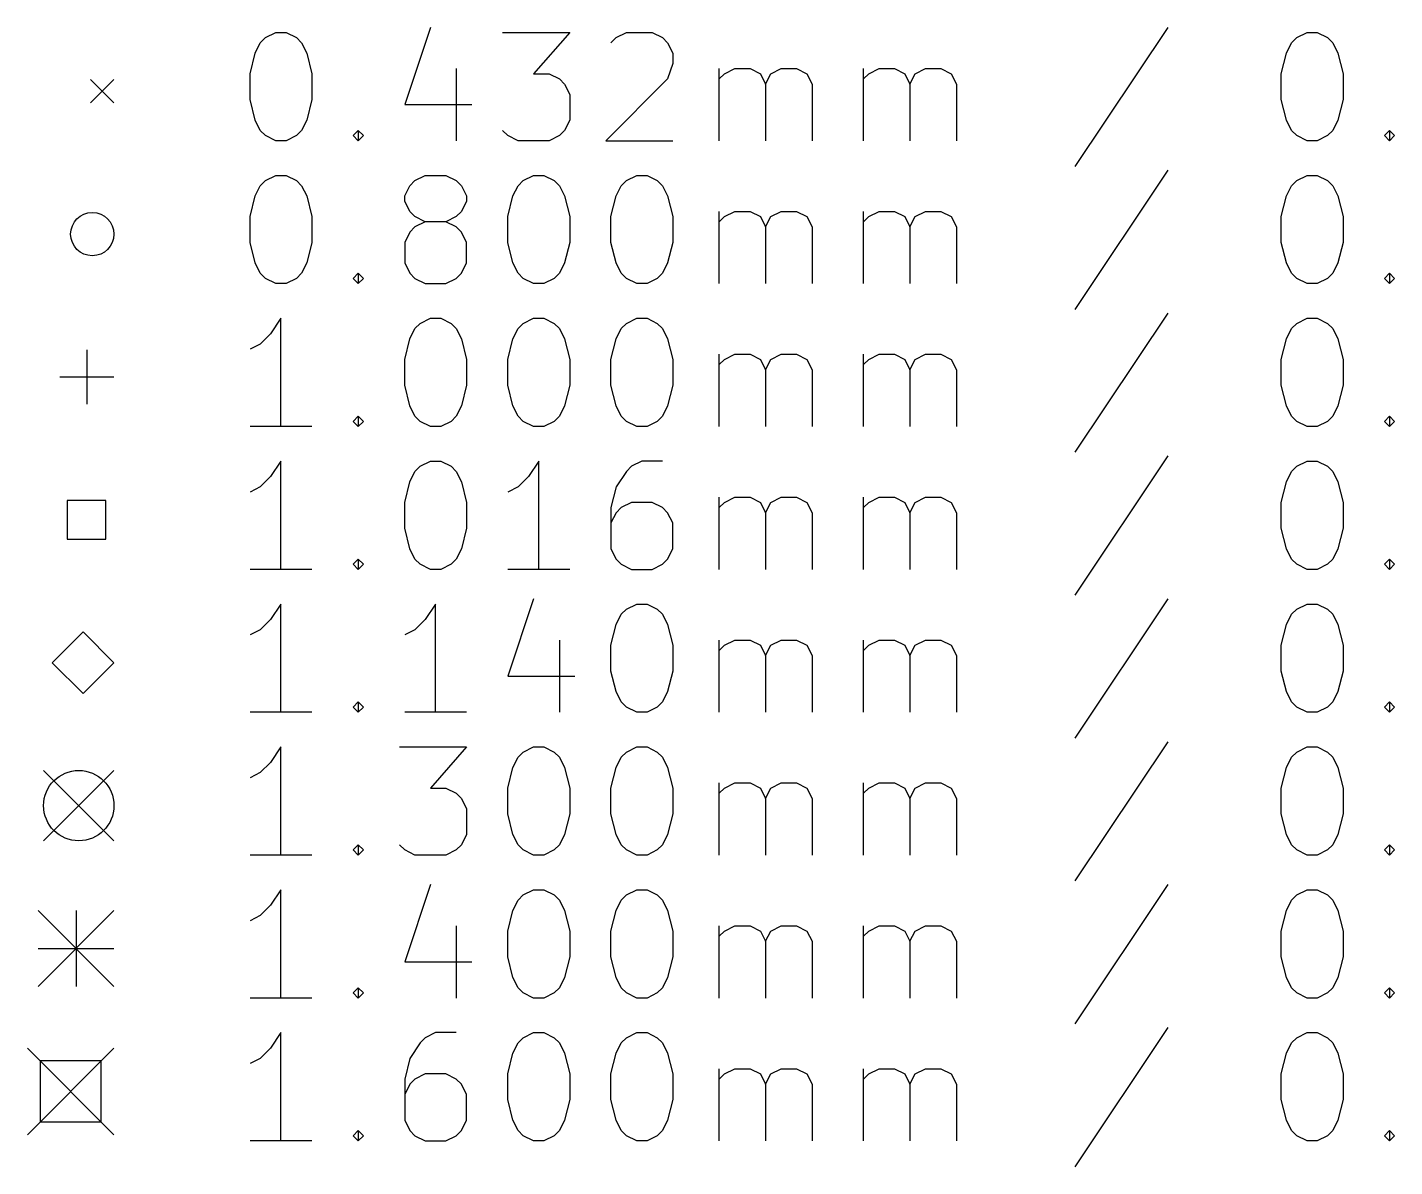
# Model space of a CAD drawing. Extents: x 3 to 18.8, y -15 to -2.7.
# Drawn here: x 3.034 to 4.028, y -14.237 to -13.408 of the extents above; entities that cross this region are included whole.
import ezdxf

# ---------------------------------------------------------------- set-up
doc = ezdxf.new("R2010")
doc.units = 0
doc.header["$MEASUREMENT"] = 0
doc.layers.add('BLACK', color=7, linetype='CONTINUOUS')

msp = doc.modelspace()

# ---------------------------------------------------------------- linework, layer by layer
at = {"layer": 'BLACK', "linetype": 'CONTINUOUS'}
for p, q in [((3.20721, -13.41595), (3.21471, -13.4122)), ((3.21471, -13.4122), (3.22221, -13.4122)), ((3.22221, -13.4122), (3.22971, -13.41595)), ((3.3272, -13.40845), (3.30845, -13.46469)), ((3.37969, -13.4122), (3.42844, -13.4122)), ((3.42844, -13.4122), (3.40219, -13.44219)), ((3.46218, -13.41595), (3.46968, -13.4122)), ((3.46968, -13.4122), (3.48843, -13.4122)), ((3.48843, -13.4122), (3.49593, -13.41595)), ((3.86338, -13.40845), (3.79589, -13.50969)), ((3.95712, -13.41595), (3.96462, -13.4122)), ((3.96462, -13.4122), (3.97212, -13.4122)), ((3.97212, -13.4122), (3.97962, -13.41595)), ((3.19972, -13.4272), (3.20346, -13.4197)), ((3.20346, -13.4197), (3.20721, -13.41595)), ((3.22971, -13.41595), (3.23346, -13.4197)), ((3.23346, -13.4197), (3.23721, -13.4272)), ((3.45843, -13.4197), (3.46218, -13.41595)), ((3.49593, -13.41595), (3.49968, -13.4197)), ((3.49968, -13.4197), (3.50343, -13.4272)), ((3.94962, -13.4272), (3.95337, -13.4197)), ((3.95337, -13.4197), (3.95712, -13.41595)), ((3.97962, -13.41595), (3.98337, -13.4197)), ((3.98337, -13.4197), (3.98712, -13.4272)), ((3.19597, -13.44219), (3.19972, -13.4272)), ((3.23721, -13.4272), (3.24096, -13.44219)), ((3.50343, -13.4272), (3.50343, -13.4347)), ((3.94587, -13.44219), (3.94962, -13.4272)), ((3.98712, -13.4272), (3.99087, -13.44219)), ((3.19597, -13.46094), (3.19597, -13.44219)), ((3.24096, -13.44219), (3.24096, -13.46094)), ((3.34595, -13.43845), (3.34595, -13.49094)), ((3.40219, -13.44219), (3.41344, -13.44219)), ((3.41344, -13.44219), (3.42094, -13.44594)), ((3.50343, -13.4347), (3.49968, -13.44594)), ((3.53717, -13.49094), (3.53717, -13.43845)), ((3.53717, -13.44594), (3.54092, -13.44219)), ((3.54092, -13.44219), (3.54842, -13.43845)), ((3.54842, -13.43845), (3.55967, -13.43845)), ((3.55967, -13.43845), (3.56717, -13.44219)), ((3.56717, -13.44219), (3.57092, -13.44969)), ((3.57092, -13.44969), (3.57467, -13.44219)), ((3.57467, -13.44219), (3.58217, -13.43845)), ((3.58217, -13.43845), (3.59342, -13.43845)), ((3.59342, -13.43845), (3.60092, -13.44219)), ((3.60092, -13.44219), (3.60466, -13.44969)), ((3.64216, -13.49094), (3.64216, -13.43845)), ((3.64216, -13.44594), (3.64591, -13.44219)), ((3.64591, -13.44219), (3.65341, -13.43845)), ((3.65341, -13.43845), (3.66466, -13.43845)), ((3.66466, -13.43845), (3.67216, -13.44219)), ((3.67216, -13.44219), (3.67591, -13.44969)), ((3.67591, -13.44969), (3.67966, -13.44219)), ((3.67966, -13.44219), (3.68715, -13.43845)), ((3.68715, -13.43845), (3.6984, -13.43845)), ((3.6984, -13.43845), (3.7059, -13.44219)), ((3.7059, -13.44219), (3.70965, -13.44969)), ((3.94587, -13.46094), (3.94587, -13.44219)), ((3.99087, -13.44219), (3.99087, -13.46094)), ((3.08005, -13.44642), (3.09705, -13.46342)), ((3.09705, -13.44642), (3.08005, -13.46342)), ((3.42094, -13.44594), (3.42469, -13.44969)), ((3.42469, -13.44969), (3.42844, -13.45719)), ((3.49968, -13.44594), (3.45468, -13.49094)), ((3.57092, -13.44969), (3.57092, -13.49094)), ((3.60466, -13.44969), (3.60466, -13.49094)), ((3.67591, -13.44969), (3.67591, -13.49094)), ((3.70965, -13.44969), (3.70965, -13.49094)), ((3.19972, -13.47594), (3.19597, -13.46094)), ((3.24096, -13.46094), (3.23721, -13.47594)), ((3.42844, -13.45719), (3.42844, -13.47594)), ((3.94962, -13.47594), (3.94587, -13.46094)), ((3.99087, -13.46094), (3.98712, -13.47594)), ((3.30845, -13.46469), (3.3572, -13.46469)), ((3.20346, -13.48344), (3.19972, -13.47594)), ((3.23721, -13.47594), (3.23346, -13.48344)), ((3.42844, -13.47594), (3.42469, -13.48344)), ((3.95337, -13.48344), (3.94962, -13.47594)), ((3.98712, -13.47594), (3.98337, -13.48344)), ((3.20721, -13.48719), (3.20346, -13.48344)), ((3.21471, -13.49094), (3.20721, -13.48719)), ((3.22221, -13.49094), (3.21471, -13.49094)), ((3.22971, -13.48719), (3.22221, -13.49094)), ((3.23346, -13.48344), (3.22971, -13.48719)), ((3.27096, -13.48719), (3.27471, -13.48344)), ((3.27471, -13.49094), (3.27096, -13.48719)), ((3.27471, -13.48344), (3.27846, -13.48719)), ((3.27471, -13.48344), (3.27471, -13.49094)), ((3.27846, -13.48719), (3.27471, -13.49094)), ((3.38344, -13.48719), (3.37969, -13.48344)), ((3.39094, -13.49094), (3.38344, -13.48719)), ((3.41344, -13.49094), (3.39094, -13.49094)), ((3.42094, -13.48719), (3.41344, -13.49094)), ((3.42469, -13.48344), (3.42094, -13.48719)), ((3.45468, -13.49094), (3.50343, -13.49094)), ((3.95712, -13.48719), (3.95337, -13.48344)), ((3.96462, -13.49094), (3.95712, -13.48719)), ((3.97212, -13.49094), (3.96462, -13.49094)), ((3.97962, -13.48719), (3.97212, -13.49094)), ((3.98337, -13.48344), (3.97962, -13.48719)), ((4.02086, -13.48719), (4.02461, -13.48344)), ((4.02461, -13.49094), (4.02086, -13.48719)), ((4.02461, -13.48344), (4.02836, -13.48719)), ((4.02461, -13.48344), (4.02461, -13.49094)), ((4.02836, -13.48719), (4.02461, -13.49094)), ((3.86338, -13.51239), (3.79589, -13.61362)), ((3.20346, -13.52363), (3.20721, -13.51988)), ((3.20721, -13.51988), (3.21471, -13.51614)), ((3.21471, -13.51614), (3.22221, -13.51614)), ((3.22221, -13.51614), (3.22971, -13.51988)), ((3.22971, -13.51988), (3.23346, -13.52363)), ((3.3122, -13.52363), (3.31595, -13.51988)), ((3.31595, -13.51988), (3.32345, -13.51614)), ((3.32345, -13.51614), (3.33845, -13.51614)), ((3.33845, -13.51614), (3.34595, -13.51988)), ((3.34595, -13.51988), (3.3497, -13.52363)), ((3.39094, -13.52363), (3.39469, -13.51988)), ((3.39469, -13.51988), (3.40219, -13.51614)), ((3.40219, -13.51614), (3.40969, -13.51614)), ((3.40969, -13.51614), (3.41719, -13.51988)), ((3.41719, -13.51988), (3.42094, -13.52363)), ((3.46593, -13.52363), (3.46968, -13.51988)), ((3.46968, -13.51988), (3.47718, -13.51614)), ((3.47718, -13.51614), (3.48468, -13.51614)), ((3.48468, -13.51614), (3.49218, -13.51988)), ((3.49218, -13.51988), (3.49593, -13.52363)), ((3.95337, -13.52363), (3.95712, -13.51988)), ((3.95712, -13.51988), (3.96462, -13.51614)), ((3.96462, -13.51614), (3.97212, -13.51614)), ((3.97212, -13.51614), (3.97962, -13.51988)), ((3.97962, -13.51988), (3.98337, -13.52363)), ((3.19597, -13.54613), (3.19972, -13.53113)), ((3.19972, -13.53113), (3.20346, -13.52363)), ((3.23346, -13.52363), (3.23721, -13.53113)), ((3.23721, -13.53113), (3.24096, -13.54613)), ((3.30845, -13.53113), (3.3122, -13.52363)), ((3.30845, -13.53488), (3.30845, -13.53113)), ((3.3497, -13.52363), (3.35345, -13.53113)), ((3.35345, -13.53113), (3.35345, -13.53488)), ((3.38344, -13.54613), (3.38719, -13.53113)), ((3.38719, -13.53113), (3.39094, -13.52363)), ((3.42094, -13.52363), (3.42469, -13.53113)), ((3.42469, -13.53113), (3.42844, -13.54613)), ((3.45843, -13.54613), (3.46218, -13.53113)), ((3.46218, -13.53113), (3.46593, -13.52363)), ((3.49593, -13.52363), (3.49968, -13.53113)), ((3.49968, -13.53113), (3.50343, -13.54613)), ((3.94587, -13.54613), (3.94962, -13.53113)), ((3.94962, -13.53113), (3.95337, -13.52363)), ((3.98337, -13.52363), (3.98712, -13.53113)), ((3.98712, -13.53113), (3.99087, -13.54613)), ((3.3122, -13.54238), (3.30845, -13.53488)), ((3.31595, -13.54613), (3.3122, -13.54238)), ((3.3497, -13.54238), (3.34595, -13.54613)), ((3.35345, -13.53488), (3.3497, -13.54238)), ((3.53717, -13.59488), (3.53717, -13.54238)), ((3.54092, -13.54613), (3.54842, -13.54238)), ((3.54842, -13.54238), (3.55967, -13.54238)), ((3.55967, -13.54238), (3.56717, -13.54613)), ((3.57467, -13.54613), (3.58217, -13.54238)), ((3.58217, -13.54238), (3.59342, -13.54238)), ((3.59342, -13.54238), (3.60092, -13.54613)), ((3.64216, -13.59488), (3.64216, -13.54238)), ((3.64591, -13.54613), (3.65341, -13.54238)), ((3.65341, -13.54238), (3.66466, -13.54238)), ((3.66466, -13.54238), (3.67216, -13.54613)), ((3.67966, -13.54613), (3.68715, -13.54238)), ((3.68715, -13.54238), (3.6984, -13.54238)), ((3.6984, -13.54238), (3.7059, -13.54613)), ((3.19597, -13.56488), (3.19597, -13.54613)), ((3.24096, -13.54613), (3.24096, -13.56488)), ((3.32345, -13.54988), (3.31595, -13.54613)), ((3.32345, -13.54988), (3.31595, -13.55363)), ((3.33845, -13.54988), (3.32345, -13.54988)), ((3.34595, -13.54613), (3.33845, -13.54988)), ((3.34595, -13.55363), (3.33845, -13.54988)), ((3.38344, -13.56488), (3.38344, -13.54613)), ((3.42844, -13.54613), (3.42844, -13.56488)), ((3.45843, -13.56488), (3.45843, -13.54613)), ((3.50343, -13.54613), (3.50343, -13.56488)), ((3.53717, -13.54988), (3.54092, -13.54613)), ((3.56717, -13.54613), (3.57092, -13.55363)), ((3.57092, -13.55363), (3.57467, -13.54613)), ((3.60092, -13.54613), (3.60466, -13.55363)), ((3.64216, -13.54988), (3.64591, -13.54613)), ((3.67216, -13.54613), (3.67591, -13.55363)), ((3.67591, -13.55363), (3.67966, -13.54613)), ((3.7059, -13.54613), (3.70965, -13.55363)), ((3.94587, -13.56488), (3.94587, -13.54613)), ((3.99087, -13.54613), (3.99087, -13.56488)), ((3.3122, -13.55738), (3.30845, -13.56488)), ((3.31595, -13.55363), (3.3122, -13.55738)), ((3.3497, -13.55738), (3.34595, -13.55363)), ((3.35345, -13.56488), (3.3497, -13.55738)), ((3.57092, -13.55363), (3.57092, -13.59488)), ((3.60466, -13.55363), (3.60466, -13.59488)), ((3.67591, -13.55363), (3.67591, -13.59488)), ((3.70965, -13.55363), (3.70965, -13.59488)), ((3.19972, -13.57988), (3.19597, -13.56488)), ((3.24096, -13.56488), (3.23721, -13.57988)), ((3.30845, -13.56488), (3.30845, -13.57988)), ((3.35345, -13.57988), (3.35345, -13.56488)), ((3.38719, -13.57988), (3.38344, -13.56488)), ((3.42844, -13.56488), (3.42469, -13.57988)), ((3.46218, -13.57988), (3.45843, -13.56488)), ((3.50343, -13.56488), (3.49968, -13.57988)), ((3.94962, -13.57988), (3.94587, -13.56488)), ((3.99087, -13.56488), (3.98712, -13.57988)), ((3.20346, -13.58738), (3.19972, -13.57988)), ((3.23721, -13.57988), (3.23346, -13.58738)), ((3.30845, -13.57988), (3.3122, -13.58738)), ((3.3497, -13.58738), (3.35345, -13.57988)), ((3.39094, -13.58738), (3.38719, -13.57988)), ((3.42469, -13.57988), (3.42094, -13.58738)), ((3.46593, -13.58738), (3.46218, -13.57988)), ((3.49968, -13.57988), (3.49593, -13.58738)), ((3.95337, -13.58738), (3.94962, -13.57988)), ((3.98712, -13.57988), (3.98337, -13.58738)), ((3.20721, -13.59113), (3.20346, -13.58738)), ((3.21471, -13.59488), (3.20721, -13.59113)), ((3.22971, -13.59113), (3.22221, -13.59488)), ((3.23346, -13.58738), (3.22971, -13.59113)), ((3.27096, -13.59113), (3.27471, -13.58738)), ((3.27471, -13.59488), (3.27096, -13.59113)), ((3.27471, -13.58738), (3.27846, -13.59113)), ((3.27471, -13.58738), (3.27471, -13.59488)), ((3.27846, -13.59113), (3.27471, -13.59488)), ((3.3122, -13.58738), (3.31595, -13.59113)), ((3.31595, -13.59113), (3.32345, -13.59488)), ((3.33845, -13.59488), (3.34595, -13.59113)), ((3.34595, -13.59113), (3.3497, -13.58738)), ((3.39469, -13.59113), (3.39094, -13.58738)), ((3.40219, -13.59488), (3.39469, -13.59113)), ((3.41719, -13.59113), (3.40969, -13.59488)), ((3.42094, -13.58738), (3.41719, -13.59113)), ((3.46968, -13.59113), (3.46593, -13.58738)), ((3.47718, -13.59488), (3.46968, -13.59113)), ((3.49218, -13.59113), (3.48468, -13.59488)), ((3.49593, -13.58738), (3.49218, -13.59113)), ((3.95712, -13.59113), (3.95337, -13.58738)), ((3.96462, -13.59488), (3.95712, -13.59113)), ((3.97962, -13.59113), (3.97212, -13.59488)), ((3.98337, -13.58738), (3.97962, -13.59113)), ((4.02086, -13.59113), (4.02461, -13.58738)), ((4.02461, -13.59488), (4.02086, -13.59113)), ((4.02461, -13.58738), (4.02836, -13.59113)), ((4.02461, -13.58738), (4.02461, -13.59488)), ((4.02836, -13.59113), (4.02461, -13.59488)), ((3.22221, -13.59488), (3.21471, -13.59488)), ((3.32345, -13.59488), (3.33845, -13.59488)), ((3.40969, -13.59488), (3.40219, -13.59488)), ((3.48468, -13.59488), (3.47718, -13.59488)), ((3.97212, -13.59488), (3.96462, -13.59488)), ((3.21846, -13.62007), (3.21096, -13.63132)), ((3.21846, -13.69881), (3.21846, -13.62007)), ((3.3197, -13.62382), (3.3272, -13.62007)), ((3.3272, -13.62007), (3.3347, -13.62007)), ((3.3347, -13.62007), (3.3422, -13.62382)), ((3.39469, -13.62382), (3.40219, -13.62007)), ((3.40219, -13.62007), (3.40969, -13.62007)), ((3.40969, -13.62007), (3.41719, -13.62382)), ((3.46968, -13.62382), (3.47718, -13.62007)), ((3.47718, -13.62007), (3.48468, -13.62007)), ((3.48468, -13.62007), (3.49218, -13.62382)), ((3.86338, -13.61632), (3.79589, -13.71756)), ((3.95712, -13.62382), (3.96462, -13.62007)), ((3.96462, -13.62007), (3.97212, -13.62007)), ((3.97212, -13.62007), (3.97962, -13.62382)), ((3.21096, -13.63132), (3.20346, -13.63882)), ((3.3122, -13.63507), (3.31595, -13.62757)), ((3.31595, -13.62757), (3.3197, -13.62382)), ((3.3422, -13.62382), (3.34595, -13.62757)), ((3.34595, -13.62757), (3.3497, -13.63507)), ((3.38719, -13.63507), (3.39094, -13.62757)), ((3.39094, -13.62757), (3.39469, -13.62382)), ((3.41719, -13.62382), (3.42094, -13.62757)), ((3.42094, -13.62757), (3.42469, -13.63507)), ((3.46218, -13.63507), (3.46593, -13.62757)), ((3.46593, -13.62757), (3.46968, -13.62382)), ((3.49218, -13.62382), (3.49593, -13.62757)), ((3.49593, -13.62757), (3.49968, -13.63507)), ((3.94962, -13.63507), (3.95337, -13.62757)), ((3.95337, -13.62757), (3.95712, -13.62382)), ((3.97962, -13.62382), (3.98337, -13.62757)), ((3.98337, -13.62757), (3.98712, -13.63507)), ((3.20346, -13.63882), (3.19597, -13.64257)), ((3.30845, -13.65007), (3.3122, -13.63507)), ((3.3497, -13.63507), (3.35345, -13.65007)), ((3.38344, -13.65007), (3.38719, -13.63507)), ((3.42469, -13.63507), (3.42844, -13.65007)), ((3.45843, -13.65007), (3.46218, -13.63507)), ((3.49968, -13.63507), (3.50343, -13.65007)), ((3.94587, -13.65007), (3.94962, -13.63507)), ((3.98712, -13.63507), (3.99087, -13.65007)), ((3.07736, -13.64311), (3.07736, -13.68248)), ((3.30845, -13.66882), (3.30845, -13.65007)), ((3.35345, -13.65007), (3.35345, -13.66882)), ((3.38344, -13.66882), (3.38344, -13.65007)), ((3.42844, -13.65007), (3.42844, -13.66882)), ((3.45843, -13.66882), (3.45843, -13.65007)), ((3.50343, -13.65007), (3.50343, -13.66882)), ((3.53717, -13.69881), (3.53717, -13.64632)), ((3.53717, -13.65382), (3.54092, -13.65007)), ((3.54092, -13.65007), (3.54842, -13.64632)), ((3.54842, -13.64632), (3.55967, -13.64632)), ((3.55967, -13.64632), (3.56717, -13.65007)), ((3.56717, -13.65007), (3.57092, -13.65757)), ((3.57092, -13.65757), (3.57467, -13.65007)), ((3.57467, -13.65007), (3.58217, -13.64632)), ((3.58217, -13.64632), (3.59342, -13.64632)), ((3.59342, -13.64632), (3.60092, -13.65007)), ((3.60092, -13.65007), (3.60466, -13.65757)), ((3.64216, -13.69881), (3.64216, -13.64632)), ((3.64216, -13.65382), (3.64591, -13.65007)), ((3.64591, -13.65007), (3.65341, -13.64632)), ((3.65341, -13.64632), (3.66466, -13.64632)), ((3.66466, -13.64632), (3.67216, -13.65007)), ((3.67216, -13.65007), (3.67591, -13.65757)), ((3.67591, -13.65757), (3.67966, -13.65007)), ((3.67966, -13.65007), (3.68715, -13.64632)), ((3.68715, -13.64632), (3.6984, -13.64632)), ((3.6984, -13.64632), (3.7059, -13.65007)), ((3.7059, -13.65007), (3.70965, -13.65757)), ((3.94587, -13.66882), (3.94587, -13.65007)), ((3.99087, -13.65007), (3.99087, -13.66882)), ((3.57092, -13.65757), (3.57092, -13.69881)), ((3.60466, -13.65757), (3.60466, -13.69881)), ((3.67591, -13.65757), (3.67591, -13.69881)), ((3.70965, -13.65757), (3.70965, -13.69881)), ((3.05768, -13.6628), (3.09705, -13.6628)), ((3.3122, -13.68381), (3.30845, -13.66882)), ((3.35345, -13.66882), (3.3497, -13.68381)), ((3.38719, -13.68381), (3.38344, -13.66882)), ((3.42844, -13.66882), (3.42469, -13.68381)), ((3.46218, -13.68381), (3.45843, -13.66882)), ((3.50343, -13.66882), (3.49968, -13.68381)), ((3.94962, -13.68381), (3.94587, -13.66882)), ((3.99087, -13.66882), (3.98712, -13.68381)), ((3.27096, -13.69506), (3.27471, -13.69131)), ((3.27471, -13.69131), (3.27846, -13.69506)), ((3.27471, -13.69131), (3.27471, -13.69881)), ((3.31595, -13.69131), (3.3122, -13.68381)), ((3.3197, -13.69506), (3.31595, -13.69131)), ((3.34595, -13.69131), (3.3422, -13.69506)), ((3.3497, -13.68381), (3.34595, -13.69131)), ((3.39094, -13.69131), (3.38719, -13.68381)), ((3.39469, -13.69506), (3.39094, -13.69131)), ((3.42094, -13.69131), (3.41719, -13.69506)), ((3.42469, -13.68381), (3.42094, -13.69131)), ((3.46593, -13.69131), (3.46218, -13.68381)), ((3.46968, -13.69506), (3.46593, -13.69131)), ((3.49593, -13.69131), (3.49218, -13.69506)), ((3.49968, -13.68381), (3.49593, -13.69131)), ((3.95337, -13.69131), (3.94962, -13.68381)), ((3.95712, -13.69506), (3.95337, -13.69131)), ((3.98337, -13.69131), (3.97962, -13.69506)), ((3.98712, -13.68381), (3.98337, -13.69131)), ((4.02086, -13.69506), (4.02461, -13.69131)), ((4.02461, -13.69131), (4.02836, -13.69506)), ((4.02461, -13.69131), (4.02461, -13.69881)), ((3.24096, -13.69881), (3.19597, -13.69881)), ((3.27471, -13.69881), (3.27096, -13.69506)), ((3.27846, -13.69506), (3.27471, -13.69881)), ((3.3272, -13.69881), (3.3197, -13.69506)), ((3.3347, -13.69881), (3.3272, -13.69881)), ((3.3422, -13.69506), (3.3347, -13.69881)), ((3.40219, -13.69881), (3.39469, -13.69506)), ((3.40969, -13.69881), (3.40219, -13.69881)), ((3.41719, -13.69506), (3.40969, -13.69881)), ((3.47718, -13.69881), (3.46968, -13.69506)), ((3.48468, -13.69881), (3.47718, -13.69881)), ((3.49218, -13.69506), (3.48468, -13.69881)), ((3.96462, -13.69881), (3.95712, -13.69506)), ((3.97212, -13.69881), (3.96462, -13.69881)), ((3.97962, -13.69506), (3.97212, -13.69881)), ((4.02461, -13.69881), (4.02086, -13.69506)), ((4.02836, -13.69506), (4.02461, -13.69881)), ((3.86338, -13.72026), (3.79589, -13.8215)), ((3.21846, -13.72401), (3.21096, -13.73526)), ((3.21846, -13.80275), (3.21846, -13.72401)), ((3.31595, -13.73151), (3.3197, -13.72776)), ((3.3197, -13.72776), (3.3272, -13.72401)), ((3.3272, -13.72401), (3.3347, -13.72401)), ((3.3347, -13.72401), (3.3422, -13.72776)), ((3.3422, -13.72776), (3.34595, -13.73151)), ((3.40594, -13.72401), (3.39844, -13.73526)), ((3.40594, -13.80275), (3.40594, -13.72401)), ((3.47343, -13.72776), (3.46968, -13.73151)), ((3.48093, -13.72401), (3.47343, -13.72776)), ((3.49593, -13.72401), (3.48093, -13.72401)), ((3.95337, -13.73151), (3.95712, -13.72776)), ((3.95712, -13.72776), (3.96462, -13.72401)), ((3.96462, -13.72401), (3.97212, -13.72401)), ((3.97212, -13.72401), (3.97962, -13.72776)), ((3.97962, -13.72776), (3.98337, -13.73151)), ((3.21096, -13.73526), (3.20346, -13.74276)), ((3.30845, -13.75401), (3.3122, -13.73901)), ((3.3122, -13.73901), (3.31595, -13.73151)), ((3.34595, -13.73151), (3.3497, -13.73901)), ((3.3497, -13.73901), (3.35345, -13.75401)), ((3.39844, -13.73526), (3.39094, -13.74276)), ((3.46968, -13.73151), (3.46218, -13.74276)), ((3.94587, -13.75401), (3.94962, -13.73901)), ((3.94962, -13.73901), (3.95337, -13.73151)), ((3.98337, -13.73151), (3.98712, -13.73901)), ((3.98712, -13.73901), (3.99087, -13.75401)), ((3.20346, -13.74276), (3.19597, -13.74651)), ((3.39094, -13.74276), (3.38344, -13.74651)), ((3.46218, -13.74276), (3.45843, -13.75776)), ((3.53717, -13.80275), (3.53717, -13.75026)), ((3.54092, -13.75401), (3.54842, -13.75026)), ((3.54842, -13.75026), (3.55967, -13.75026)), ((3.55967, -13.75026), (3.56717, -13.75401)), ((3.57467, -13.75401), (3.58217, -13.75026)), ((3.58217, -13.75026), (3.59342, -13.75026)), ((3.59342, -13.75026), (3.60092, -13.75401)), ((3.64216, -13.80275), (3.64216, -13.75026)), ((3.64591, -13.75401), (3.65341, -13.75026)), ((3.65341, -13.75026), (3.66466, -13.75026)), ((3.66466, -13.75026), (3.67216, -13.75401)), ((3.67966, -13.75401), (3.68715, -13.75026)), ((3.68715, -13.75026), (3.6984, -13.75026)), ((3.6984, -13.75026), (3.7059, -13.75401)), ((3.09119, -13.75259), (3.0629, -13.75259)), ((3.0629, -13.75259), (3.0629, -13.78087)), ((3.09119, -13.78087), (3.09119, -13.75259)), ((3.30845, -13.77275), (3.30845, -13.75401)), ((3.35345, -13.75401), (3.35345, -13.77275)), ((3.45843, -13.75776), (3.45843, -13.78775)), ((3.46593, -13.75776), (3.46218, -13.7615)), ((3.47343, -13.75401), (3.46593, -13.75776)), ((3.48843, -13.75401), (3.47343, -13.75401)), ((3.49593, -13.75776), (3.48843, -13.75401)), ((3.49968, -13.7615), (3.49593, -13.75776)), ((3.53717, -13.75776), (3.54092, -13.75401)), ((3.56717, -13.75401), (3.57092, -13.7615)), ((3.57092, -13.7615), (3.57467, -13.75401)), ((3.60092, -13.75401), (3.60466, -13.7615)), ((3.64216, -13.75776), (3.64591, -13.75401)), ((3.67216, -13.75401), (3.67591, -13.7615)), ((3.67591, -13.7615), (3.67966, -13.75401)), ((3.7059, -13.75401), (3.70965, -13.7615)), ((3.94587, -13.77275), (3.94587, -13.75401)), ((3.99087, -13.75401), (3.99087, -13.77275)), ((3.46218, -13.7615), (3.45843, -13.769)), ((3.50343, -13.769), (3.49968, -13.7615)), ((3.50343, -13.78775), (3.50343, -13.769)), ((3.57092, -13.7615), (3.57092, -13.80275)), ((3.60466, -13.7615), (3.60466, -13.80275)), ((3.67591, -13.7615), (3.67591, -13.80275)), ((3.70965, -13.7615), (3.70965, -13.80275)), ((3.0629, -13.78087), (3.09119, -13.78087)), ((3.3122, -13.78775), (3.30845, -13.77275)), ((3.35345, -13.77275), (3.3497, -13.78775)), ((3.94962, -13.78775), (3.94587, -13.77275)), ((3.99087, -13.77275), (3.98712, -13.78775)), ((3.31595, -13.79525), (3.3122, -13.78775)), ((3.3497, -13.78775), (3.34595, -13.79525)), ((3.45843, -13.78775), (3.46218, -13.79525)), ((3.49968, -13.79525), (3.50343, -13.78775)), ((3.95337, -13.79525), (3.94962, -13.78775)), ((3.98712, -13.78775), (3.98337, -13.79525)), ((3.27096, -13.799), (3.27471, -13.79525)), ((3.27471, -13.80275), (3.27096, -13.799)), ((3.27471, -13.79525), (3.27846, -13.799)), ((3.27471, -13.79525), (3.27471, -13.80275)), ((3.27846, -13.799), (3.27471, -13.80275)), ((3.3197, -13.799), (3.31595, -13.79525)), ((3.3272, -13.80275), (3.3197, -13.799)), ((3.3422, -13.799), (3.3347, -13.80275)), ((3.34595, -13.79525), (3.3422, -13.799)), ((3.46218, -13.79525), (3.46593, -13.799)), ((3.46593, -13.799), (3.47343, -13.80275)), ((3.48843, -13.80275), (3.49593, -13.799)), ((3.49593, -13.799), (3.49968, -13.79525)), ((3.95712, -13.799), (3.95337, -13.79525)), ((3.96462, -13.80275), (3.95712, -13.799)), ((3.97962, -13.799), (3.97212, -13.80275)), ((3.98337, -13.79525), (3.97962, -13.799)), ((4.02086, -13.799), (4.02461, -13.79525)), ((4.02461, -13.80275), (4.02086, -13.799)), ((4.02461, -13.79525), (4.02836, -13.799)), ((4.02461, -13.79525), (4.02461, -13.80275)), ((4.02836, -13.799), (4.02461, -13.80275)), ((3.24096, -13.80275), (3.19597, -13.80275)), ((3.3347, -13.80275), (3.3272, -13.80275)), ((3.42844, -13.80275), (3.38344, -13.80275)), ((3.47343, -13.80275), (3.48843, -13.80275)), ((3.97212, -13.80275), (3.96462, -13.80275)), ((3.21846, -13.82795), (3.21096, -13.83919)), ((3.21846, -13.90669), (3.21846, -13.82795)), ((3.33095, -13.82795), (3.32345, -13.83919)), ((3.33095, -13.90669), (3.33095, -13.82795)), ((3.40219, -13.8242), (3.38344, -13.88044)), ((3.46968, -13.8317), (3.47718, -13.82795)), ((3.47718, -13.82795), (3.48468, -13.82795)), ((3.48468, -13.82795), (3.49218, -13.8317)), ((3.86338, -13.8242), (3.79589, -13.92543)), ((3.95712, -13.8317), (3.96462, -13.82795)), ((3.96462, -13.82795), (3.97212, -13.82795)), ((3.97212, -13.82795), (3.97962, -13.8317)), ((3.21096, -13.83919), (3.20346, -13.84669)), ((3.32345, -13.83919), (3.31595, -13.84669)), ((3.46218, -13.84294), (3.46593, -13.83545)), ((3.46593, -13.83545), (3.46968, -13.8317)), ((3.49218, -13.8317), (3.49593, -13.83545)), ((3.49593, -13.83545), (3.49968, -13.84294)), ((3.94962, -13.84294), (3.95337, -13.83545)), ((3.95337, -13.83545), (3.95712, -13.8317)), ((3.97962, -13.8317), (3.98337, -13.83545)), ((3.98337, -13.83545), (3.98712, -13.84294)), ((3.07461, -13.84823), (3.05217, -13.87067)), ((3.09705, -13.87067), (3.07461, -13.84823)), ((3.20346, -13.84669), (3.19597, -13.85044)), ((3.31595, -13.84669), (3.30845, -13.85044)), ((3.45843, -13.85794), (3.46218, -13.84294)), ((3.49968, -13.84294), (3.50343, -13.85794)), ((3.94587, -13.85794), (3.94962, -13.84294)), ((3.98712, -13.84294), (3.99087, -13.85794)), ((3.42094, -13.85419), (3.42094, -13.90669)), ((3.45843, -13.87669), (3.45843, -13.85794)), ((3.50343, -13.85794), (3.50343, -13.87669)), ((3.53717, -13.90669), (3.53717, -13.85419)), ((3.53717, -13.86169), (3.54092, -13.85794)), ((3.54092, -13.85794), (3.54842, -13.85419)), ((3.54842, -13.85419), (3.55967, -13.85419)), ((3.55967, -13.85419), (3.56717, -13.85794)), ((3.56717, -13.85794), (3.57092, -13.86544)), ((3.57092, -13.86544), (3.57467, -13.85794)), ((3.57467, -13.85794), (3.58217, -13.85419)), ((3.58217, -13.85419), (3.59342, -13.85419)), ((3.59342, -13.85419), (3.60092, -13.85794)), ((3.60092, -13.85794), (3.60466, -13.86544)), ((3.64216, -13.90669), (3.64216, -13.85419)), ((3.64216, -13.86169), (3.64591, -13.85794)), ((3.64591, -13.85794), (3.65341, -13.85419)), ((3.65341, -13.85419), (3.66466, -13.85419)), ((3.66466, -13.85419), (3.67216, -13.85794)), ((3.67216, -13.85794), (3.67591, -13.86544)), ((3.67591, -13.86544), (3.67966, -13.85794)), ((3.67966, -13.85794), (3.68715, -13.85419)), ((3.68715, -13.85419), (3.6984, -13.85419)), ((3.6984, -13.85419), (3.7059, -13.85794)), ((3.7059, -13.85794), (3.70965, -13.86544)), ((3.94587, -13.87669), (3.94587, -13.85794)), ((3.99087, -13.85794), (3.99087, -13.87669)), ((3.57092, -13.86544), (3.57092, -13.90669)), ((3.60466, -13.86544), (3.60466, -13.90669)), ((3.67591, -13.86544), (3.67591, -13.90669)), ((3.70965, -13.86544), (3.70965, -13.90669)), ((3.05217, -13.87067), (3.07461, -13.89311)), ((3.07461, -13.89311), (3.09705, -13.87067)), ((3.38344, -13.88044), (3.43219, -13.88044)), ((3.46218, -13.89169), (3.45843, -13.87669)), ((3.50343, -13.87669), (3.49968, -13.89169)), ((3.94962, -13.89169), (3.94587, -13.87669)), ((3.99087, -13.87669), (3.98712, -13.89169)), ((3.27096, -13.90294), (3.27471, -13.89919)), ((3.27471, -13.89919), (3.27846, -13.90294)), ((3.27471, -13.89919), (3.27471, -13.90669)), ((3.46593, -13.89919), (3.46218, -13.89169)), ((3.46968, -13.90294), (3.46593, -13.89919)), ((3.49593, -13.89919), (3.49218, -13.90294)), ((3.49968, -13.89169), (3.49593, -13.89919)), ((3.95337, -13.89919), (3.94962, -13.89169)), ((3.95712, -13.90294), (3.95337, -13.89919)), ((3.98337, -13.89919), (3.97962, -13.90294)), ((3.98712, -13.89169), (3.98337, -13.89919)), ((4.02086, -13.90294), (4.02461, -13.89919)), ((4.02461, -13.89919), (4.02836, -13.90294)), ((4.02461, -13.89919), (4.02461, -13.90669)), ((3.24096, -13.90669), (3.19597, -13.90669)), ((3.27471, -13.90669), (3.27096, -13.90294)), ((3.27846, -13.90294), (3.27471, -13.90669)), ((3.35345, -13.90669), (3.30845, -13.90669)), ((3.47718, -13.90669), (3.46968, -13.90294)), ((3.48468, -13.90669), (3.47718, -13.90669)), ((3.49218, -13.90294), (3.48468, -13.90669)), ((3.96462, -13.90669), (3.95712, -13.90294)), ((3.97212, -13.90669), (3.96462, -13.90669)), ((3.97962, -13.90294), (3.97212, -13.90669)), ((4.02461, -13.90669), (4.02086, -13.90294)), ((4.02836, -13.90294), (4.02461, -13.90669)), ((3.86338, -13.92813), (3.79589, -14.02937)), ((3.21846, -13.93188), (3.21096, -13.94313)), ((3.21846, -14.01062), (3.21846, -13.93188)), ((3.3047, -13.93188), (3.35345, -13.93188)), ((3.35345, -13.93188), (3.3272, -13.96188)), ((3.38719, -13.94688), (3.39094, -13.93938)), ((3.39094, -13.93938), (3.39469, -13.93563)), ((3.39469, -13.93563), (3.40219, -13.93188)), ((3.40219, -13.93188), (3.40969, -13.93188)), ((3.40969, -13.93188), (3.41719, -13.93563)), ((3.41719, -13.93563), (3.42094, -13.93938)), ((3.42094, -13.93938), (3.42469, -13.94688)), ((3.46218, -13.94688), (3.46593, -13.93938)), ((3.46593, -13.93938), (3.46968, -13.93563)), ((3.46968, -13.93563), (3.47718, -13.93188)), ((3.47718, -13.93188), (3.48468, -13.93188)), ((3.48468, -13.93188), (3.49218, -13.93563)), ((3.49218, -13.93563), (3.49593, -13.93938)), ((3.49593, -13.93938), (3.49968, -13.94688)), ((3.94962, -13.94688), (3.95337, -13.93938)), ((3.95337, -13.93938), (3.95712, -13.93563)), ((3.95712, -13.93563), (3.96462, -13.93188)), ((3.96462, -13.93188), (3.97212, -13.93188)), ((3.97212, -13.93188), (3.97962, -13.93563)), ((3.97962, -13.93563), (3.98337, -13.93938)), ((3.98337, -13.93938), (3.98712, -13.94688)), ((3.04587, -13.94902), (3.09705, -14.0002)), ((3.09705, -13.94902), (3.04587, -14.0002)), ((3.21096, -13.94313), (3.20346, -13.95063)), ((3.38344, -13.96188), (3.38719, -13.94688)), ((3.42469, -13.94688), (3.42844, -13.96188)), ((3.45843, -13.96188), (3.46218, -13.94688)), ((3.49968, -13.94688), (3.50343, -13.96188)), ((3.94587, -13.96188), (3.94962, -13.94688)), ((3.98712, -13.94688), (3.99087, -13.96188)), ((3.20346, -13.95063), (3.19597, -13.95438)), ((3.53717, -14.01062), (3.53717, -13.95813)), ((3.54092, -13.96188), (3.54842, -13.95813)), ((3.54842, -13.95813), (3.55967, -13.95813)), ((3.55967, -13.95813), (3.56717, -13.96188)), ((3.57467, -13.96188), (3.58217, -13.95813)), ((3.58217, -13.95813), (3.59342, -13.95813)), ((3.59342, -13.95813), (3.60092, -13.96188)), ((3.64216, -14.01062), (3.64216, -13.95813)), ((3.64591, -13.96188), (3.65341, -13.95813)), ((3.65341, -13.95813), (3.66466, -13.95813)), ((3.66466, -13.95813), (3.67216, -13.96188)), ((3.67966, -13.96188), (3.68715, -13.95813)), ((3.68715, -13.95813), (3.6984, -13.95813)), ((3.6984, -13.95813), (3.7059, -13.96188)), ((3.3272, -13.96188), (3.33845, -13.96188)), ((3.33845, -13.96188), (3.34595, -13.96563)), ((3.34595, -13.96563), (3.3497, -13.96938)), ((3.3497, -13.96938), (3.35345, -13.97688)), ((3.38344, -13.98063), (3.38344, -13.96188)), ((3.42844, -13.96188), (3.42844, -13.98063)), ((3.45843, -13.98063), (3.45843, -13.96188)), ((3.50343, -13.96188), (3.50343, -13.98063)), ((3.53717, -13.96563), (3.54092, -13.96188)), ((3.56717, -13.96188), (3.57092, -13.96938)), ((3.57092, -13.96938), (3.57467, -13.96188)), ((3.57092, -13.96938), (3.57092, -14.01062)), ((3.60092, -13.96188), (3.60466, -13.96938)), ((3.60466, -13.96938), (3.60466, -14.01062)), ((3.64216, -13.96563), (3.64591, -13.96188)), ((3.67216, -13.96188), (3.67591, -13.96938)), ((3.67591, -13.96938), (3.67966, -13.96188)), ((3.67591, -13.96938), (3.67591, -14.01062)), ((3.7059, -13.96188), (3.70965, -13.96938)), ((3.70965, -13.96938), (3.70965, -14.01062)), ((3.94587, -13.98063), (3.94587, -13.96188)), ((3.99087, -13.96188), (3.99087, -13.98063)), ((3.35345, -13.97688), (3.35345, -13.99563)), ((3.38719, -13.99563), (3.38344, -13.98063)), ((3.42844, -13.98063), (3.42469, -13.99563)), ((3.46218, -13.99563), (3.45843, -13.98063)), ((3.50343, -13.98063), (3.49968, -13.99563)), ((3.94962, -13.99563), (3.94587, -13.98063)), ((3.99087, -13.98063), (3.98712, -13.99563)), ((3.35345, -13.99563), (3.3497, -14.00312)), ((3.39094, -14.00312), (3.38719, -13.99563)), ((3.42469, -13.99563), (3.42094, -14.00312)), ((3.46593, -14.00312), (3.46218, -13.99563)), ((3.49968, -13.99563), (3.49593, -14.00312)), ((3.95337, -14.00312), (3.94962, -13.99563)), ((3.98712, -13.99563), (3.98337, -14.00312)), ((3.27096, -14.00687), (3.27471, -14.00312)), ((3.27471, -14.01062), (3.27096, -14.00687)), ((3.27471, -14.00312), (3.27846, -14.00687)), ((3.27471, -14.00312), (3.27471, -14.01062)), ((3.27846, -14.00687), (3.27471, -14.01062)), ((3.30845, -14.00687), (3.3047, -14.00312)), ((3.31595, -14.01062), (3.30845, -14.00687)), ((3.34595, -14.00687), (3.33845, -14.01062)), ((3.3497, -14.00312), (3.34595, -14.00687)), ((3.39469, -14.00687), (3.39094, -14.00312)), ((3.40219, -14.01062), (3.39469, -14.00687)), ((3.41719, -14.00687), (3.40969, -14.01062)), ((3.42094, -14.00312), (3.41719, -14.00687)), ((3.46968, -14.00687), (3.46593, -14.00312)), ((3.47718, -14.01062), (3.46968, -14.00687)), ((3.49218, -14.00687), (3.48468, -14.01062)), ((3.49593, -14.00312), (3.49218, -14.00687)), ((3.95712, -14.00687), (3.95337, -14.00312)), ((3.96462, -14.01062), (3.95712, -14.00687)), ((3.97962, -14.00687), (3.97212, -14.01062)), ((3.98337, -14.00312), (3.97962, -14.00687)), ((4.02086, -14.00687), (4.02461, -14.00312)), ((4.02461, -14.01062), (4.02086, -14.00687)), ((4.02461, -14.00312), (4.02836, -14.00687)), ((4.02461, -14.00312), (4.02461, -14.01062)), ((4.02836, -14.00687), (4.02461, -14.01062)), ((3.24096, -14.01062), (3.19597, -14.01062)), ((3.33845, -14.01062), (3.31595, -14.01062)), ((3.40969, -14.01062), (3.40219, -14.01062)), ((3.48468, -14.01062), (3.47718, -14.01062)), ((3.97212, -14.01062), (3.96462, -14.01062)), ((3.21846, -14.03582), (3.21096, -14.04707)), ((3.21846, -14.11456), (3.21846, -14.03582)), ((3.3272, -14.03207), (3.30845, -14.08831)), ((3.39094, -14.04332), (3.39469, -14.03957)), ((3.39469, -14.03957), (3.40219, -14.03582)), ((3.40219, -14.03582), (3.40969, -14.03582)), ((3.40969, -14.03582), (3.41719, -14.03957)), ((3.41719, -14.03957), (3.42094, -14.04332)), ((3.46593, -14.04332), (3.46968, -14.03957)), ((3.46968, -14.03957), (3.47718, -14.03582)), ((3.47718, -14.03582), (3.48468, -14.03582)), ((3.48468, -14.03582), (3.49218, -14.03957)), ((3.49218, -14.03957), (3.49593, -14.04332)), ((3.86338, -14.03207), (3.79589, -14.13331)), ((3.95337, -14.04332), (3.95712, -14.03957)), ((3.95712, -14.03957), (3.96462, -14.03582)), ((3.96462, -14.03582), (3.97212, -14.03582)), ((3.97212, -14.03582), (3.97962, -14.03957)), ((3.97962, -14.03957), (3.98337, -14.04332)), ((3.21096, -14.04707), (3.20346, -14.05457)), ((3.38719, -14.05082), (3.39094, -14.04332)), ((3.42094, -14.04332), (3.42469, -14.05082)), ((3.46218, -14.05082), (3.46593, -14.04332)), ((3.49593, -14.04332), (3.49968, -14.05082)), ((3.94962, -14.05082), (3.95337, -14.04332)), ((3.98337, -14.04332), (3.98712, -14.05082)), ((3.04193, -14.05098), (3.09705, -14.1061)), ((3.09705, -14.05098), (3.04193, -14.1061)), ((3.06949, -14.05098), (3.06949, -14.1061)), ((3.20346, -14.05457), (3.19597, -14.05832)), ((3.38344, -14.06582), (3.38719, -14.05082)), ((3.42469, -14.05082), (3.42844, -14.06582)), ((3.45843, -14.06582), (3.46218, -14.05082)), ((3.49968, -14.05082), (3.50343, -14.06582)), ((3.94587, -14.06582), (3.94962, -14.05082)), ((3.98712, -14.05082), (3.99087, -14.06582)), ((3.34595, -14.06207), (3.34595, -14.11456)), ((3.38344, -14.08456), (3.38344, -14.06582)), ((3.42844, -14.06582), (3.42844, -14.08456)), ((3.45843, -14.08456), (3.45843, -14.06582)), ((3.50343, -14.06582), (3.50343, -14.08456)), ((3.53717, -14.11456), (3.53717, -14.06207)), ((3.53717, -14.06957), (3.54092, -14.06582)), ((3.54092, -14.06582), (3.54842, -14.06207)), ((3.54842, -14.06207), (3.55967, -14.06207)), ((3.55967, -14.06207), (3.56717, -14.06582)), ((3.56717, -14.06582), (3.57092, -14.07332)), ((3.57092, -14.07332), (3.57467, -14.06582)), ((3.57467, -14.06582), (3.58217, -14.06207)), ((3.58217, -14.06207), (3.59342, -14.06207)), ((3.59342, -14.06207), (3.60092, -14.06582)), ((3.60092, -14.06582), (3.60466, -14.07332)), ((3.64216, -14.11456), (3.64216, -14.06207)), ((3.64216, -14.06957), (3.64591, -14.06582)), ((3.64591, -14.06582), (3.65341, -14.06207)), ((3.65341, -14.06207), (3.66466, -14.06207)), ((3.66466, -14.06207), (3.67216, -14.06582)), ((3.67216, -14.06582), (3.67591, -14.07332)), ((3.67591, -14.07332), (3.67966, -14.06582)), ((3.67966, -14.06582), (3.68715, -14.06207)), ((3.68715, -14.06207), (3.6984, -14.06207)), ((3.6984, -14.06207), (3.7059, -14.06582)), ((3.7059, -14.06582), (3.70965, -14.07332)), ((3.94587, -14.08456), (3.94587, -14.06582)), ((3.99087, -14.06582), (3.99087, -14.08456)), ((3.04193, -14.07854), (3.09705, -14.07854)), ((3.57092, -14.07332), (3.57092, -14.11456)), ((3.60466, -14.07332), (3.60466, -14.11456)), ((3.67591, -14.07332), (3.67591, -14.11456)), ((3.70965, -14.07332), (3.70965, -14.11456)), ((3.30845, -14.08831), (3.3572, -14.08831)), ((3.38719, -14.09956), (3.38344, -14.08456)), ((3.42844, -14.08456), (3.42469, -14.09956)), ((3.46218, -14.09956), (3.45843, -14.08456)), ((3.50343, -14.08456), (3.49968, -14.09956)), ((3.94962, -14.09956), (3.94587, -14.08456)), ((3.99087, -14.08456), (3.98712, -14.09956)), ((3.27096, -14.11081), (3.27471, -14.10706)), ((3.27471, -14.10706), (3.27846, -14.11081)), ((3.27471, -14.10706), (3.27471, -14.11456)), ((3.39094, -14.10706), (3.38719, -14.09956)), ((3.39469, -14.11081), (3.39094, -14.10706)), ((3.42094, -14.10706), (3.41719, -14.11081)), ((3.42469, -14.09956), (3.42094, -14.10706)), ((3.46593, -14.10706), (3.46218, -14.09956)), ((3.46968, -14.11081), (3.46593, -14.10706)), ((3.49593, -14.10706), (3.49218, -14.11081)), ((3.49968, -14.09956), (3.49593, -14.10706)), ((3.95337, -14.10706), (3.94962, -14.09956)), ((3.95712, -14.11081), (3.95337, -14.10706)), ((3.98337, -14.10706), (3.97962, -14.11081)), ((3.98712, -14.09956), (3.98337, -14.10706)), ((4.02086, -14.11081), (4.02461, -14.10706)), ((4.02461, -14.10706), (4.02836, -14.11081)), ((4.02461, -14.10706), (4.02461, -14.11456)), ((3.24096, -14.11456), (3.19597, -14.11456)), ((3.27471, -14.11456), (3.27096, -14.11081)), ((3.27846, -14.11081), (3.27471, -14.11456)), ((3.40219, -14.11456), (3.39469, -14.11081)), ((3.40969, -14.11456), (3.40219, -14.11456)), ((3.41719, -14.11081), (3.40969, -14.11456)), ((3.47718, -14.11456), (3.46968, -14.11081)), ((3.48468, -14.11456), (3.47718, -14.11456)), ((3.49218, -14.11081), (3.48468, -14.11456)), ((3.96462, -14.11456), (3.95712, -14.11081)), ((3.97212, -14.11456), (3.96462, -14.11456)), ((3.97962, -14.11081), (3.97212, -14.11456)), ((4.02461, -14.11456), (4.02086, -14.11081)), ((4.02836, -14.11081), (4.02461, -14.11456)), ((3.86338, -14.13601), (3.79589, -14.23725)), ((3.21846, -14.13976), (3.21096, -14.15101)), ((3.21846, -14.2185), (3.21846, -14.13976)), ((3.3197, -14.14726), (3.3122, -14.15851)), ((3.32345, -14.14351), (3.3197, -14.14726)), ((3.33095, -14.13976), (3.32345, -14.14351)), ((3.34595, -14.13976), (3.33095, -14.13976)), ((3.38719, -14.15476), (3.39094, -14.14726)), ((3.39094, -14.14726), (3.39469, -14.14351)), ((3.39469, -14.14351), (3.40219, -14.13976)), ((3.40219, -14.13976), (3.40969, -14.13976)), ((3.40969, -14.13976), (3.41719, -14.14351)), ((3.41719, -14.14351), (3.42094, -14.14726)), ((3.42094, -14.14726), (3.42469, -14.15476)), ((3.46218, -14.15476), (3.46593, -14.14726)), ((3.46593, -14.14726), (3.46968, -14.14351)), ((3.46968, -14.14351), (3.47718, -14.13976)), ((3.47718, -14.13976), (3.48468, -14.13976)), ((3.48468, -14.13976), (3.49218, -14.14351)), ((3.49218, -14.14351), (3.49593, -14.14726)), ((3.49593, -14.14726), (3.49968, -14.15476)), ((3.94962, -14.15476), (3.95337, -14.14726)), ((3.95337, -14.14726), (3.95712, -14.14351)), ((3.95712, -14.14351), (3.96462, -14.13976)), ((3.96462, -14.13976), (3.97212, -14.13976)), ((3.97212, -14.13976), (3.97962, -14.14351)), ((3.97962, -14.14351), (3.98337, -14.14726)), ((3.98337, -14.14726), (3.98712, -14.15476)), ((3.03406, -14.15098), (3.09705, -14.21398)), ((3.09705, -14.15098), (3.03406, -14.21398)), ((3.20346, -14.15851), (3.19597, -14.16225)), ((3.21096, -14.15101), (3.20346, -14.15851)), ((3.3122, -14.15851), (3.30845, -14.1735)), ((3.38344, -14.16975), (3.38719, -14.15476)), ((3.42469, -14.15476), (3.42844, -14.16975)), ((3.45843, -14.16975), (3.46218, -14.15476)), ((3.49968, -14.15476), (3.50343, -14.16975)), ((3.94587, -14.16975), (3.94962, -14.15476)), ((3.98712, -14.15476), (3.99087, -14.16975)), ((3.08782, -14.16021), (3.04328, -14.16021)), ((3.04328, -14.16021), (3.04328, -14.20475)), ((3.08782, -14.20475), (3.08782, -14.16021)), ((3.53717, -14.2185), (3.53717, -14.166)), ((3.54092, -14.16975), (3.54842, -14.166)), ((3.54842, -14.166), (3.55967, -14.166)), ((3.55967, -14.166), (3.56717, -14.16975)), ((3.57467, -14.16975), (3.58217, -14.166)), ((3.58217, -14.166), (3.59342, -14.166)), ((3.59342, -14.166), (3.60092, -14.16975)), ((3.64216, -14.2185), (3.64216, -14.166)), ((3.64591, -14.16975), (3.65341, -14.166)), ((3.65341, -14.166), (3.66466, -14.166)), ((3.66466, -14.166), (3.67216, -14.16975)), ((3.67966, -14.16975), (3.68715, -14.166)), ((3.68715, -14.166), (3.6984, -14.166)), ((3.6984, -14.166), (3.7059, -14.16975)), ((3.30845, -14.1735), (3.30845, -14.2035)), ((3.3122, -14.17725), (3.30845, -14.18475)), ((3.31595, -14.1735), (3.3122, -14.17725)), ((3.32345, -14.16975), (3.31595, -14.1735)), ((3.33845, -14.16975), (3.32345, -14.16975)), ((3.34595, -14.1735), (3.33845, -14.16975)), ((3.3497, -14.17725), (3.34595, -14.1735)), ((3.35345, -14.18475), (3.3497, -14.17725)), ((3.38344, -14.1885), (3.38344, -14.16975)), ((3.42844, -14.16975), (3.42844, -14.1885)), ((3.45843, -14.1885), (3.45843, -14.16975)), ((3.50343, -14.16975), (3.50343, -14.1885)), ((3.53717, -14.1735), (3.54092, -14.16975)), ((3.56717, -14.16975), (3.57092, -14.17725)), ((3.57092, -14.17725), (3.57467, -14.16975)), ((3.57092, -14.17725), (3.57092, -14.2185)), ((3.60092, -14.16975), (3.60466, -14.17725)), ((3.60466, -14.17725), (3.60466, -14.2185)), ((3.64216, -14.1735), (3.64591, -14.16975)), ((3.67216, -14.16975), (3.67591, -14.17725)), ((3.67591, -14.17725), (3.67966, -14.16975)), ((3.67591, -14.17725), (3.67591, -14.2185)), ((3.7059, -14.16975), (3.70965, -14.17725)), ((3.70965, -14.17725), (3.70965, -14.2185)), ((3.94587, -14.1885), (3.94587, -14.16975)), ((3.99087, -14.16975), (3.99087, -14.1885)), ((3.35345, -14.2035), (3.35345, -14.18475)), ((3.38719, -14.2035), (3.38344, -14.1885)), ((3.42844, -14.1885), (3.42469, -14.2035)), ((3.46218, -14.2035), (3.45843, -14.1885)), ((3.50343, -14.1885), (3.49968, -14.2035)), ((3.94962, -14.2035), (3.94587, -14.1885)), ((3.99087, -14.1885), (3.98712, -14.2035)), ((3.04328, -14.20475), (3.08782, -14.20475)), ((3.30845, -14.2035), (3.3122, -14.211)), ((3.3497, -14.211), (3.35345, -14.2035)), ((3.39094, -14.211), (3.38719, -14.2035)), ((3.42469, -14.2035), (3.42094, -14.211)), ((3.46593, -14.211), (3.46218, -14.2035)), ((3.49968, -14.2035), (3.49593, -14.211)), ((3.95337, -14.211), (3.94962, -14.2035)), ((3.98712, -14.2035), (3.98337, -14.211)), ((3.24096, -14.2185), (3.19597, -14.2185)), ((3.27096, -14.21475), (3.27471, -14.211)), ((3.27471, -14.2185), (3.27096, -14.21475)), ((3.27471, -14.211), (3.27846, -14.21475)), ((3.27471, -14.211), (3.27471, -14.2185)), ((3.27846, -14.21475), (3.27471, -14.2185)), ((3.3122, -14.211), (3.31595, -14.21475)), ((3.31595, -14.21475), (3.32345, -14.2185)), ((3.32345, -14.2185), (3.33845, -14.2185)), ((3.33845, -14.2185), (3.34595, -14.21475)), ((3.34595, -14.21475), (3.3497, -14.211)), ((3.39469, -14.21475), (3.39094, -14.211)), ((3.40219, -14.2185), (3.39469, -14.21475)), ((3.40969, -14.2185), (3.40219, -14.2185)), ((3.41719, -14.21475), (3.40969, -14.2185)), ((3.42094, -14.211), (3.41719, -14.21475)), ((3.46968, -14.21475), (3.46593, -14.211)), ((3.47718, -14.2185), (3.46968, -14.21475)), ((3.48468, -14.2185), (3.47718, -14.2185)), ((3.49218, -14.21475), (3.48468, -14.2185)), ((3.49593, -14.211), (3.49218, -14.21475)), ((3.95712, -14.21475), (3.95337, -14.211)), ((3.96462, -14.2185), (3.95712, -14.21475)), ((3.97212, -14.2185), (3.96462, -14.2185)), ((3.97962, -14.21475), (3.97212, -14.2185)), ((3.98337, -14.211), (3.97962, -14.21475)), ((4.02086, -14.21475), (4.02461, -14.211)), ((4.02461, -14.2185), (4.02086, -14.21475)), ((4.02461, -14.211), (4.02836, -14.21475)), ((4.02461, -14.211), (4.02461, -14.2185)), ((4.02836, -14.21475), (4.02461, -14.2185))]:
    msp.add_line(p, q, dxfattribs=at)
at = {"layer": 'BLACK'}
for centre, radius in [((3.0813, -13.55886), 0.01575), ((3.07146, -13.97461), 0.02559)]:
    msp.add_circle(centre, radius, dxfattribs=at)

doc.saveas('drawing.dxf')
